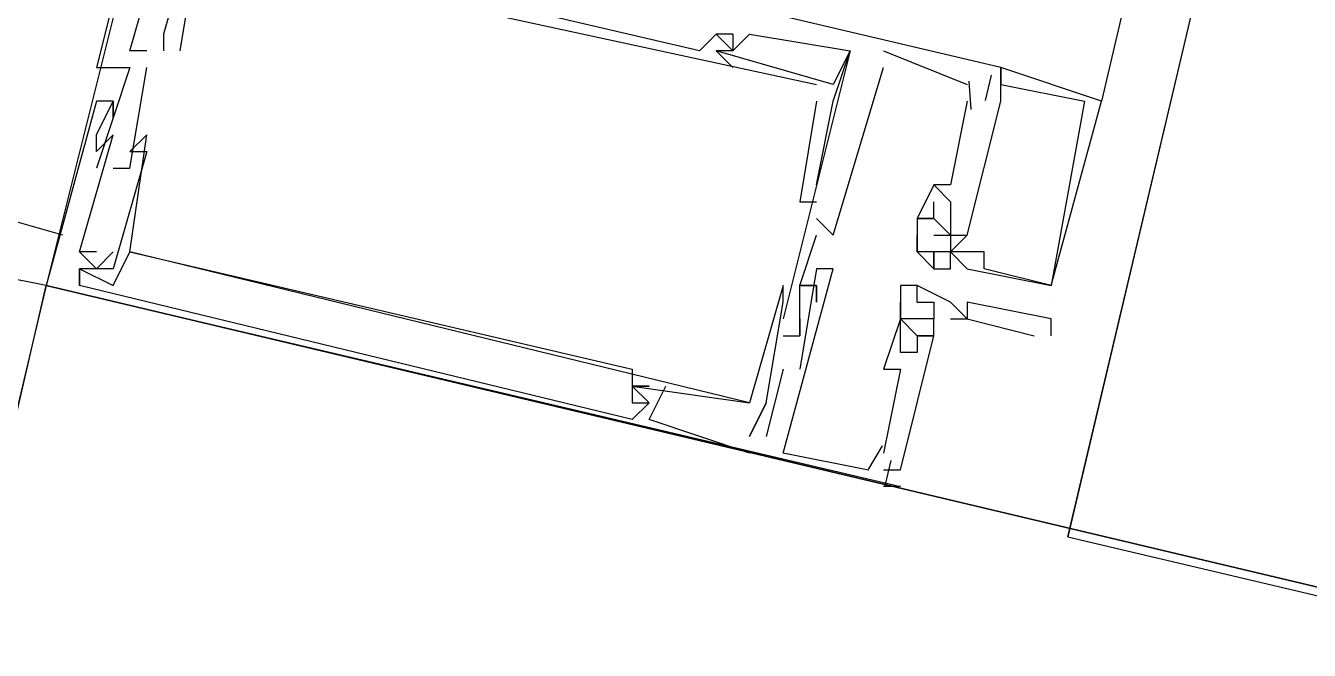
# Model space of a CAD drawing. Header units: feet. Extents: x -84 to 198, y -22 to 181.
# Drawn here: x 106.17 to 107.192, y 149.794 to 150.291 of the extents above; entities that cross this region are included whole.
import ezdxf

# ---------------------------------------------------------------- set-up
doc = ezdxf.new("R2010")
doc.units = ezdxf.units.FT
doc.layers.add('A-LINEA', color=7, linetype='CONTINUOUS')
doc.layers.add('A-MURO-CONCRETO', color=8, linetype='CONTINUOUS')

msp = doc.modelspace()

# ---------------------------------------------------------------- linework, layer by layer
at = {"layer": 'A-LINEA'}
for p, q in [((107, 149.8844), (108.88, 157.8178)), ((108.7333, 157.4578), (107.0267, 150.2311)), ((106.32, 150.6178), (106.1867, 150.0844)), ((106.28, 150.2844), (106.28, 150.2844)), ((106.28, 150.2844), (106.28, 150.2844)), ((106.28, 150.2844), (106.28, 150.2844)), ((106.72, 150.2844), (106.7333, 150.2711)), ((106.72, 150.2844), (106.72, 150.2844)), ((106.72, 150.2844), (106.72, 150.2844)), ((106.72, 150.2844), (106.7333, 150.2711)), ((106.72, 150.2844), (106.72, 150.2844)), ((106.72, 150.2844), (106.72, 150.2844)), ((106.72, 150.2844), (106.7333, 150.2711)), ((106.72, 150.2844), (106.72, 150.2844)), ((106.72, 150.2844), (106.72, 150.2844)), ((106.7333, 150.2844), (106.7333, 150.2844)), ((106.7333, 150.2844), (106.7333, 150.2844)), ((106.7333, 150.2844), (106.7333, 150.2844)), ((106.7333, 150.2844), (106.7333, 150.2844)), ((106.7333, 150.2844), (106.7333, 150.2844)), ((106.7333, 150.2844), (106.7333, 150.2844)), ((106.7467, 150.2844), (106.7467, 150.2844)), ((106.7467, 150.2844), (106.7467, 150.2844)), ((106.7467, 150.2844), (106.7467, 150.2844)), ((106.2533, 150.2711), (106.2533, 150.2711)), ((106.2533, 150.2711), (106.2533, 150.2711)), ((106.2533, 150.2711), (106.2533, 150.2711)), ((106.2667, 150.2711), (106.2667, 150.2711)), ((106.2667, 150.2711), (106.2667, 150.2711)), ((106.2667, 150.2711), (106.2667, 150.2711)), ((106.28, 150.2711), (106.28, 150.2711)), ((106.28, 150.2711), (106.28, 150.2711)), ((106.28, 150.2711), (106.28, 150.2711)), ((106.2933, 150.2711), (106.2933, 150.2711)), ((106.2933, 150.2711), (106.2933, 150.2711)), ((106.2933, 150.2711), (106.2933, 150.2711)), ((106.7067, 150.2711), (106.7067, 150.2711)), ((106.7067, 150.2711), (106.7067, 150.2711)), ((106.7067, 150.2711), (106.7067, 150.2711)), ((106.72, 150.2711), (106.72, 150.2711)), ((106.72, 150.2711), (106.72, 150.2711)), ((106.72, 150.2711), (106.72, 150.2711)), ((106.72, 150.2711), (106.72, 150.2711)), ((106.72, 150.2711), (106.72, 150.2711)), ((106.72, 150.2711), (106.72, 150.2711)), ((106.7333, 150.2711), (106.7333, 150.2711)), ((106.7333, 150.2711), (106.7333, 150.2711)), ((106.7333, 150.2711), (106.7333, 150.2711)), ((106.7333, 150.2711), (106.7333, 150.2711)), ((106.7333, 150.2711), (106.7333, 150.2711)), ((106.7333, 150.2711), (106.7333, 150.2711)), ((106.7333, 150.2711), (106.7333, 150.2711)), ((106.7333, 150.2711), (106.7333, 150.2711)), ((106.7333, 150.2711), (106.7333, 150.2711)), ((106.8267, 150.2711), (106.8267, 150.2711)), ((106.8267, 150.2711), (106.8267, 150.2711)), ((106.8267, 150.2711), (106.8267, 150.2711)), ((106.8267, 150.2711), (106.8267, 150.2711)), ((106.8267, 150.2711), (106.8267, 150.2711)), ((106.8267, 150.2711), (106.8267, 150.2711)), ((106.8533, 150.2711), (106.92, 150.2444)), ((106.8533, 150.2711), (106.8533, 150.2711)), ((106.8533, 150.2711), (106.92, 150.2444)), ((106.8533, 150.2711), (106.8533, 150.2711)), ((106.8533, 150.2711), (106.92, 150.2444)), ((106.8533, 150.2711), (106.8533, 150.2711)), ((106.2267, 150.2578), (106.2267, 150.2578)), ((106.2267, 150.2578), (106.2267, 150.2578)), ((106.2267, 150.2578), (106.2267, 150.2578)), ((106.2533, 150.2578), (106.2533, 150.2578)), ((106.2533, 150.2578), (106.2533, 150.2578)), ((106.2533, 150.2578), (106.2533, 150.2578)), ((106.2667, 150.2578), (106.2667, 150.2578)), ((106.2667, 150.2578), (106.2667, 150.2578)), ((106.2667, 150.2578), (106.2667, 150.2578)), ((106.7333, 150.2578), (106.7333, 150.2578)), ((106.7333, 150.2578), (106.7333, 150.2578)), ((106.7333, 150.2578), (106.7333, 150.2578)), ((106.8533, 150.2578), (106.8533, 150.2578)), ((106.8533, 150.2578), (106.8533, 150.2578)), ((106.8533, 150.2578), (106.8533, 150.2578)), ((106.939, 150.2517), (106.9343, 150.2317)), ((106.939, 150.2517), (106.9343, 150.2317)), ((106.939, 150.2517), (106.9343, 150.2317)), ((106.9467, 150.2578), (106.9467, 150.2578)), ((106.9467, 150.2578), (106.9467, 150.2578)), ((106.9467, 150.2578), (106.9467, 150.2578)), ((106.9467, 150.2578), (106.9467, 150.2578)), ((106.9467, 150.2578), (106.9467, 150.2578)), ((106.9467, 150.2578), (106.9467, 150.2578)), ((106.8, 150.2444), (106.8, 150.2444)), ((106.8, 150.2444), (106.8, 150.2444)), ((106.8, 150.2444), (106.8, 150.2444)), ((106.8133, 150.2444), (106.8133, 150.2444)), ((106.8133, 150.2444), (106.8133, 150.2444)), ((106.8133, 150.2444), (106.8133, 150.2444)), ((106.92, 150.2444), (106.92, 150.2444)), ((106.92, 150.2444), (106.92, 150.2444)), ((106.92, 150.2444), (106.92, 150.2444)), ((106.9213, 150.2469), (106.9229, 150.2243)), ((106.9213, 150.2469), (106.9229, 150.2243)), ((106.9213, 150.2469), (106.9229, 150.2243)), ((106.9333, 150.2444), (106.9333, 150.2444)), ((106.9333, 150.2444), (106.9333, 150.2444)), ((106.9333, 150.2444), (106.9333, 150.2444)), ((106.9333, 150.2444), (106.9333, 150.2444)), ((106.9333, 150.2444), (106.9333, 150.2444)), ((106.9333, 150.2444), (106.9333, 150.2444)), ((106.9467, 150.2444), (106.9467, 150.2444)), ((106.9467, 150.2444), (106.9467, 150.2444)), ((106.9467, 150.2444), (106.9467, 150.2444)), ((106.9467, 150.2444), (106.9467, 150.2444)), ((106.9467, 150.2444), (106.9467, 150.2444)), ((106.9467, 150.2444), (106.9467, 150.2444)), ((106.9467, 150.2444), (106.9467, 150.2444)), ((106.9467, 150.2444), (106.9467, 150.2444)), ((106.9467, 150.2444), (106.9467, 150.2444)), ((106.2267, 150.2311), (106.2267, 150.2311)), ((106.2267, 150.2311), (106.2267, 150.2311)), ((106.2267, 150.2311), (106.2267, 150.2311)), ((106.24, 150.2311), (106.24, 150.2311)), ((106.24, 150.2311), (106.24, 150.2311)), ((106.24, 150.2311), (106.24, 150.2311)), ((106.24, 150.2311), (106.24, 150.2311)), ((106.24, 150.2311), (106.24, 150.2311)), ((106.24, 150.2311), (106.24, 150.2311)), ((106.8, 150.2311), (106.8, 150.2311)), ((106.8, 150.2311), (106.8, 150.2311)), ((106.8, 150.2311), (106.8, 150.2311)), ((106.8133, 150.2311), (106.8133, 150.2311)), ((106.8133, 150.2311), (106.8133, 150.2311)), ((106.8133, 150.2311), (106.8133, 150.2311)), ((106.92, 150.2311), (106.9067, 150.1644)), ((106.92, 150.2311), (106.9067, 150.1644)), ((106.92, 150.2311), (106.9067, 150.1644)), ((106.92, 150.2311), (106.92, 150.2311)), ((106.92, 150.2311), (106.92, 150.2311)), ((106.92, 150.2311), (106.92, 150.2311)), ((106.9333, 150.2311), (106.9333, 150.2311)), ((106.9333, 150.2311), (106.9333, 150.2311)), ((106.9333, 150.2311), (106.9333, 150.2311)), ((106.9333, 150.2311), (106.9333, 150.2311)), ((106.9333, 150.2311), (106.9333, 150.2311)), ((106.9333, 150.2311), (106.9333, 150.2311)), ((106.9467, 150.2311), (106.9467, 150.2311)), ((106.9467, 150.2311), (106.9467, 150.2311)), ((106.9467, 150.2311), (106.9467, 150.2311)), ((106.9467, 150.2311), (106.9467, 150.2311)), ((106.9467, 150.2311), (106.9467, 150.2311)), ((106.9467, 150.2311), (106.9467, 150.2311)), ((107.0133, 150.2311), (107.0133, 150.2311)), ((107.0133, 150.2311), (107.0133, 150.2311)), ((107.0133, 150.2311), (107.0133, 150.2311)), ((107.0267, 150.2311), (107.0267, 150.2311)), ((107.0267, 150.2311), (107.0267, 150.2311)), ((107.0267, 150.2311), (107.0267, 150.2311)), ((106.24, 150.2178), (106.24, 150.2178)), ((106.24, 150.2178), (106.24, 150.2178)), ((106.24, 150.2178), (106.24, 150.2178)), ((106.2267, 150.2044), (106.2267, 150.2044)), ((106.2267, 150.2044), (106.2267, 150.2044)), ((106.2267, 150.2044), (106.2267, 150.2044)), ((106.24, 150.2044), (106.24, 150.2044)), ((106.24, 150.2044), (106.24, 150.2044)), ((106.24, 150.2044), (106.24, 150.2044)), ((106.2667, 150.2044), (106.2667, 150.2044)), ((106.2667, 150.2044), (106.2667, 150.2044)), ((106.2667, 150.2044), (106.2667, 150.2044)), ((106.2267, 150.1911), (106.2267, 150.1911)), ((106.2267, 150.1911), (106.2267, 150.1911)), ((106.2267, 150.1911), (106.2267, 150.1911)), ((106.2533, 150.1911), (106.2533, 150.1911)), ((106.2533, 150.1911), (106.2533, 150.1911)), ((106.2533, 150.1911), (106.2533, 150.1911)), ((106.2667, 150.1911), (106.2667, 150.1911)), ((106.2667, 150.1911), (106.2667, 150.1911)), ((106.2667, 150.1911), (106.2667, 150.1911)), ((106.2, 150.1244), (106.0133, 150.1778)), ((106.2267, 150.1778), (106.2267, 150.1778)), ((106.2267, 150.1778), (106.2267, 150.1778)), ((106.2267, 150.1778), (106.2267, 150.1778)), ((106.24, 150.1778), (106.24, 150.1778)), ((106.24, 150.1778), (106.24, 150.1778)), ((106.24, 150.1778), (106.24, 150.1778)), ((106.2533, 150.1778), (106.2533, 150.1778)), ((106.2533, 150.1778), (106.2533, 150.1778)), ((106.2533, 150.1778), (106.2533, 150.1778)), ((106.8, 150.1644), (106.8, 150.1644)), ((106.8, 150.1644), (106.8, 150.1644)), ((106.8, 150.1644), (106.8, 150.1644)), ((106.8933, 150.1644), (106.8933, 150.1644)), ((106.8933, 150.1644), (106.8933, 150.1644)), ((106.8933, 150.1644), (106.8933, 150.1644)), ((106.8933, 150.1644), (106.8933, 150.1644)), ((106.8933, 150.1644), (106.8933, 150.1644)), ((106.8933, 150.1644), (106.8933, 150.1644)), ((106.9067, 150.1644), (106.9067, 150.1644)), ((106.9067, 150.1644), (106.9067, 150.1644)), ((106.9067, 150.1644), (106.9067, 150.1644)), ((106.7867, 150.1511), (106.7867, 150.1511)), ((106.7867, 150.1511), (106.7867, 150.1511)), ((106.7867, 150.1511), (106.7867, 150.1511)), ((106.8, 150.1511), (106.8, 150.1511)), ((106.8, 150.1511), (106.8, 150.1511)), ((106.8, 150.1511), (106.8, 150.1511)), ((106.8933, 150.1511), (106.8933, 150.1511)), ((106.8933, 150.1511), (106.8933, 150.1511)), ((106.8933, 150.1511), (106.8933, 150.1511)), ((106.9067, 150.1511), (106.9067, 150.1511)), ((106.9067, 150.1511), (106.9067, 150.1511)), ((106.9067, 150.1511), (106.9067, 150.1511)), ((106.8, 150.1378), (106.8, 150.1378)), ((106.8, 150.1378), (106.8, 150.1378)), ((106.8, 150.1378), (106.8, 150.1378)), ((106.88, 150.1378), (106.88, 150.1378)), ((106.88, 150.1378), (106.88, 150.1378)), ((106.88, 150.1378), (106.88, 150.1378)), ((106.88, 150.1378), (106.88, 150.1378)), ((106.88, 150.1378), (106.88, 150.1378)), ((106.88, 150.1378), (106.88, 150.1378)), ((106.8933, 150.1378), (106.8933, 150.1378)), ((106.8933, 150.1378), (106.8933, 150.1378)), ((106.8933, 150.1378), (106.8933, 150.1378)), ((106.8933, 150.1378), (106.8933, 150.1378)), ((106.8933, 150.1378), (106.8933, 150.1378)), ((106.8933, 150.1378), (106.8933, 150.1378)), ((106.9067, 150.1378), (106.9067, 150.1378)), ((106.9067, 150.1378), (106.9067, 150.1378)), ((106.9067, 150.1378), (106.9067, 150.1378)), ((106.9067, 150.1378), (106.9067, 150.1378)), ((106.9067, 150.1378), (106.9067, 150.1378)), ((106.9067, 150.1378), (106.9067, 150.1378)), ((106.8, 150.1244), (106.8, 150.1244)), ((106.8, 150.1244), (106.8, 150.1244)), ((106.8, 150.1244), (106.8, 150.1244)), ((106.8133, 150.1244), (106.8133, 150.1244)), ((106.8133, 150.1244), (106.8133, 150.1244)), ((106.8133, 150.1244), (106.8133, 150.1244)), ((106.88, 150.1244), (106.88, 150.1244)), ((106.88, 150.1244), (106.88, 150.1244)), ((106.88, 150.1244), (106.88, 150.1244)), ((106.8933, 150.1244), (106.8933, 150.1244)), ((106.8933, 150.1244), (106.8933, 150.1244)), ((106.8933, 150.1244), (106.8933, 150.1244)), ((106.9067, 150.1244), (106.9067, 150.1244)), ((106.9067, 150.1244), (106.9067, 150.1244)), ((106.9067, 150.1244), (106.9067, 150.1244)), ((106.9067, 150.1244), (106.9067, 150.1244)), ((106.9067, 150.1244), (106.9067, 150.1244)), ((106.9067, 150.1244), (106.9067, 150.1244)), ((106.9067, 150.1244), (106.9067, 150.1244)), ((106.9067, 150.1244), (106.9067, 150.1244)), ((106.9067, 150.1244), (106.9067, 150.1244)), ((106.9067, 150.1244), (106.9067, 150.1244)), ((106.9067, 150.1244), (106.9067, 150.1244)), ((106.9067, 150.1244), (106.9067, 150.1244)), ((106.9067, 150.1244), (106.9067, 150.1244)), ((106.9067, 150.1244), (106.9067, 150.1244)), ((106.9067, 150.1244), (106.9067, 150.1244)), ((106.92, 150.1244), (106.92, 150.1244)), ((106.92, 150.1244), (106.92, 150.1244)), ((106.92, 150.1244), (106.92, 150.1244)), ((106.92, 150.1244), (106.92, 150.1244)), ((106.92, 150.1244), (106.92, 150.1244)), ((106.92, 150.1244), (106.92, 150.1244)), ((106.1867, 150.0844), (106.0533, 150.1111)), ((106.2133, 150.1111), (106.2133, 150.1111)), ((106.2133, 150.1111), (106.2133, 150.1111)), ((106.2133, 150.1111), (106.2133, 150.1111)), ((106.2133, 150.1111), (106.2133, 150.1111)), ((106.2133, 150.1111), (106.2133, 150.1111)), ((106.2133, 150.1111), (106.2133, 150.1111)), ((106.2267, 150.1111), (106.2267, 150.1111)), ((106.2267, 150.1111), (106.2267, 150.1111)), ((106.2267, 150.1111), (106.2267, 150.1111)), ((106.24, 150.1111), (106.24, 150.1111)), ((106.24, 150.1111), (106.24, 150.1111)), ((106.24, 150.1111), (106.24, 150.1111)), ((106.2533, 150.1111), (106.2533, 150.1111)), ((106.2533, 150.1111), (106.2533, 150.1111)), ((106.2533, 150.1111), (106.2533, 150.1111)), ((106.2533, 150.1111), (106.2533, 150.1111)), ((106.2533, 150.1111), (106.2533, 150.1111)), ((106.2533, 150.1111), (106.2533, 150.1111)), ((106.88, 150.1111), (106.88, 150.1111)), ((106.88, 150.1111), (106.88, 150.1111)), ((106.88, 150.1111), (106.88, 150.1111)), ((106.88, 150.1111), (106.88, 150.1111)), ((106.88, 150.1111), (106.88, 150.1111)), ((106.88, 150.1111), (106.88, 150.1111)), ((106.8933, 150.1111), (106.8933, 150.1111)), ((106.8933, 150.1111), (106.8933, 150.1111)), ((106.8933, 150.1111), (106.8933, 150.1111)), ((106.9067, 150.1111), (106.9067, 150.1111)), ((106.9067, 150.1111), (106.9067, 150.1111)), ((106.9067, 150.1111), (106.9067, 150.1111)), ((106.9067, 150.1111), (106.9067, 150.1111)), ((106.9067, 150.1111), (106.9067, 150.1111)), ((106.9067, 150.1111), (106.9067, 150.1111)), ((106.9067, 150.1111), (106.9067, 150.1111)), ((106.9067, 150.1111), (106.9067, 150.1111)), ((106.9067, 150.1111), (106.9067, 150.1111)), ((106.9333, 150.1111), (106.9333, 150.1111)), ((106.9333, 150.1111), (106.9333, 150.1111)), ((106.9333, 150.1111), (106.9333, 150.1111)), ((106.2133, 150.0844), (106.2133, 150.0978)), ((106.2133, 150.0978), (106.2133, 150.0978)), ((106.2133, 150.0978), (106.2133, 150.0978)), ((106.2133, 150.0978), (106.2133, 150.0978)), ((106.2133, 150.0844), (106.2133, 150.0978)), ((106.2133, 150.0978), (106.2133, 150.0978)), ((106.2133, 150.0978), (106.2133, 150.0978)), ((106.2133, 150.0978), (106.2133, 150.0978)), ((106.2133, 150.0844), (106.2133, 150.0978)), ((106.2133, 150.0978), (106.2133, 150.0978)), ((106.2133, 150.0978), (106.2133, 150.0978)), ((106.2133, 150.0978), (106.2133, 150.0978)), ((106.2267, 150.0978), (106.2267, 150.0978)), ((106.2267, 150.0978), (106.2267, 150.0978)), ((106.2267, 150.0978), (106.2267, 150.0978)), ((106.24, 150.0978), (106.24, 150.0978)), ((106.24, 150.0978), (106.24, 150.0978)), ((106.24, 150.0978), (106.24, 150.0978)), ((106.8, 150.0978), (106.8, 150.0978)), ((106.8, 150.0978), (106.8, 150.0978)), ((106.8, 150.0978), (106.8, 150.0978)), ((106.8133, 150.0978), (106.8133, 150.0978)), ((106.8133, 150.0978), (106.8133, 150.0978)), ((106.8133, 150.0978), (106.8133, 150.0978)), ((106.8933, 150.0978), (106.8933, 150.0978)), ((106.8933, 150.0978), (106.8933, 150.0978)), ((106.8933, 150.0978), (106.8933, 150.0978)), ((106.8933, 150.0978), (106.8933, 150.0978)), ((106.8933, 150.0978), (106.8933, 150.0978)), ((106.8933, 150.0978), (106.8933, 150.0978)), ((106.9067, 150.0978), (106.9067, 150.0978)), ((106.9067, 150.0978), (106.9067, 150.0978)), ((106.9067, 150.0978), (106.9067, 150.0978)), ((106.92, 150.0978), (106.92, 150.0978)), ((106.92, 150.0978), (106.92, 150.0978)), ((106.92, 150.0978), (106.92, 150.0978)), ((106.9333, 150.0978), (106.9333, 150.0978)), ((106.9333, 150.0978), (106.9333, 150.0978)), ((106.9333, 150.0978), (106.9333, 150.0978)), ((106.1867, 150.0844), (106.1867, 150.0844)), ((106.1867, 150.0844), (106.1867, 150.0844)), ((106.1867, 150.0844), (106.1867, 150.0844)), ((106.2133, 150.0844), (106.2133, 150.0844)), ((106.2133, 150.0844), (106.2133, 150.0844)), ((106.2133, 150.0844), (106.2133, 150.0844)), ((106.24, 150.0844), (106.24, 150.0844)), ((106.24, 150.0844), (106.24, 150.0844)), ((106.24, 150.0844), (106.24, 150.0844)), ((106.7733, 150.0844), (106.7733, 150.0844)), ((106.7733, 150.0844), (106.7733, 150.0844)), ((106.7733, 150.0844), (106.7733, 150.0844)), ((106.7867, 150.0844), (106.7867, 150.0844)), ((106.7867, 150.0844), (106.7867, 150.0844)), ((106.7867, 150.0844), (106.7867, 150.0844)), ((106.7867, 150.0844), (106.7867, 150.0844)), ((106.7867, 150.0844), (106.7867, 150.0844)), ((106.7867, 150.0844), (106.7867, 150.0844)), ((106.8, 150.0844), (106.8, 150.0844)), ((106.8, 150.0844), (106.8, 150.0844)), ((106.8, 150.0844), (106.8, 150.0844)), ((106.8, 150.0844), (106.8, 150.0844)), ((106.8, 150.0844), (106.8, 150.0844)), ((106.8, 150.0844), (106.8, 150.0844)), ((106.8667, 150.0844), (106.8667, 150.0844)), ((106.88, 150.0844), (106.88, 150.0844)), ((106.88, 150.0844), (106.88, 150.0844)), ((106.9867, 150.0844), (106.9867, 150.0844)), ((106.9867, 150.0844), (106.9867, 150.0844)), ((106.9867, 150.0844), (106.9867, 150.0844)), ((106.9867, 150.0844), (106.9867, 150.0844)), ((106.9867, 150.0844), (106.9867, 150.0844)), ((106.9867, 150.0844), (106.9867, 150.0844)), ((106.7733, 150.0711), (106.7733, 150.0711)), ((106.7733, 150.0711), (106.7733, 150.0711)), ((106.7733, 150.0711), (106.7733, 150.0711)), ((106.8, 150.0711), (106.8, 150.0711)), ((106.8, 150.0711), (106.8, 150.0711)), ((106.8, 150.0711), (106.8, 150.0711)), ((106.8667, 150.0711), (106.8667, 150.0711)), ((106.88, 150.0711), (106.88, 150.0711)), ((106.88, 150.0711), (106.88, 150.0711)), ((106.8933, 150.0711), (106.8933, 150.0711)), ((106.9067, 150.0711), (106.9067, 150.0711)), ((106.9067, 150.0711), (106.9067, 150.0711)), ((106.92, 150.0711), (106.92, 150.0711)), ((106.92, 150.0711), (106.92, 150.0711)), ((106.9867, 150.0711), (106.9867, 150.0711)), ((106.7733, 150.0578), (106.7733, 150.0578)), ((106.7733, 150.0578), (106.7733, 150.0578)), ((106.7733, 150.0578), (106.7733, 150.0578)), ((106.7867, 150.0578), (106.7867, 150.0578)), ((106.7867, 150.0578), (106.7867, 150.0578)), ((106.7867, 150.0578), (106.7867, 150.0578)), ((106.7867, 150.0578), (106.7867, 150.0578)), ((106.7867, 150.0578), (106.7867, 150.0578)), ((106.7867, 150.0578), (106.7867, 150.0578)), ((106.8667, 150.0578), (106.8667, 150.0578)), ((106.8667, 150.0578), (106.8667, 150.0578)), ((106.8667, 150.0578), (106.8667, 150.0578)), ((106.8667, 150.0578), (106.8667, 150.0578)), ((106.8667, 150.0578), (106.8667, 150.0578)), ((106.8933, 150.0578), (106.8933, 150.0578)), ((106.8933, 150.0578), (106.8933, 150.0578)), ((106.8933, 150.0578), (106.8933, 150.0578)), ((106.9067, 150.0578), (106.9067, 150.0578)), ((106.9067, 150.0578), (106.9067, 150.0578)), ((106.92, 150.0578), (106.92, 150.0578)), ((106.92, 150.0578), (106.92, 150.0578)), ((106.9733, 150.0578), (106.9733, 150.0578)), ((106.9867, 150.0444), (106.9867, 150.0578)), ((106.9867, 150.0578), (106.9867, 150.0578)), ((106.7733, 150.0444), (106.7733, 150.0444)), ((106.7733, 150.0444), (106.7733, 150.0444)), ((106.7733, 150.0444), (106.7733, 150.0444)), ((106.7867, 150.0444), (106.7867, 150.0444)), ((106.7867, 150.0444), (106.7867, 150.0444)), ((106.7867, 150.0444), (106.7867, 150.0444)), ((106.7867, 150.0444), (106.7867, 150.0444)), ((106.7867, 150.0444), (106.7867, 150.0444)), ((106.7867, 150.0444), (106.7867, 150.0444)), ((106.8667, 150.0444), (106.8667, 150.0444)), ((106.8667, 150.0444), (106.8667, 150.0444)), ((106.8667, 150.0444), (106.8667, 150.0444)), ((106.88, 150.0444), (106.88, 150.0444)), ((106.88, 150.0444), (106.88, 150.0444)), ((106.88, 150.0444), (106.88, 150.0444)), ((106.88, 150.0444), (106.88, 150.0444)), ((106.8933, 150.0444), (106.8933, 150.0444)), ((106.8933, 150.0444), (106.8933, 150.0444)), ((106.8933, 150.0444), (106.8933, 150.0444)), ((106.8933, 150.0444), (106.8933, 150.0444)), ((106.9733, 150.0444), (106.9733, 150.0444)), ((106.9867, 150.0444), (106.9867, 150.0444)), ((106.8667, 150.0311), (106.8667, 150.0311)), ((106.8667, 150.0311), (106.8667, 150.0311)), ((106.8667, 150.0311), (106.8667, 150.0311)), ((106.88, 150.0311), (106.88, 150.0311)), ((106.88, 150.0311), (106.88, 150.0311)), ((106.88, 150.0311), (106.88, 150.0311)), ((106.6533, 150.0178), (106.6533, 150.0178)), ((106.6533, 150.0178), (106.6533, 150.0178)), ((106.6533, 150.0178), (106.6533, 150.0178)), ((106.7733, 150.0178), (106.76, 149.9644)), ((106.7733, 150.0178), (106.76, 149.9644)), ((106.7733, 150.0178), (106.76, 149.9644)), ((106.7733, 150.0178), (106.7733, 150.0178)), ((106.7733, 150.0178), (106.7733, 150.0178)), ((106.7733, 150.0178), (106.7733, 150.0178)), ((106.7867, 150.0178), (106.7867, 150.0178)), ((106.7867, 150.0178), (106.7867, 150.0178)), ((106.7867, 150.0178), (106.7867, 150.0178)), ((106.8533, 150.0178), (106.8533, 150.0178)), ((106.8533, 150.0178), (106.8533, 150.0178)), ((106.8533, 150.0178), (106.8533, 150.0178)), ((106.8667, 150.0178), (106.8667, 150.0178)), ((106.8667, 150.0178), (106.8667, 150.0178)), ((106.8667, 150.0178), (106.8667, 150.0178)), ((106.6533, 150.0044), (106.6533, 150.0044)), ((106.6533, 150.0044), (106.6533, 150.0044)), ((106.6533, 150.0044), (106.6533, 150.0044)), ((106.6533, 150.0044), (106.6533, 150.0044)), ((106.6533, 150.0044), (106.6533, 150.0044)), ((106.6533, 150.0044), (106.6533, 150.0044)), ((106.6667, 150.0044), (106.6667, 150.0044)), ((106.6667, 150.0044), (106.6667, 150.0044)), ((106.6667, 150.0044), (106.6667, 150.0044)), ((106.6667, 150.0044), (106.6667, 150.0044)), ((106.6667, 150.0044), (106.6667, 150.0044)), ((106.6667, 150.0044), (106.6667, 150.0044)), ((106.68, 150.0044), (106.68, 150.0044)), ((106.68, 150.0044), (106.68, 150.0044)), ((106.68, 150.0044), (106.68, 150.0044)), ((106.7733, 150.0044), (106.7733, 150.0044)), ((106.7733, 150.0044), (106.7733, 150.0044)), ((106.7733, 150.0044), (106.7733, 150.0044)), ((106.7733, 150.0044), (106.7733, 150.0044)), ((106.7733, 150.0044), (106.7733, 150.0044)), ((106.7733, 150.0044), (106.7733, 150.0044)), ((106.7867, 150.0044), (106.7867, 150.0044)), ((106.7867, 150.0044), (106.7867, 150.0044)), ((106.7867, 150.0044), (106.7867, 150.0044)), ((106.7867, 150.0044), (106.7867, 150.0044)), ((106.7867, 150.0044), (106.7867, 150.0044)), ((106.7867, 150.0044), (106.7867, 150.0044)), ((106.6533, 149.9911), (106.6533, 149.9911)), ((106.6533, 149.9911), (106.6533, 149.9911)), ((106.6533, 149.9911), (106.6533, 149.9911)), ((106.6667, 149.9911), (106.6667, 149.9911)), ((106.6667, 149.9911), (106.6667, 149.9911)), ((106.6667, 149.9911), (106.6667, 149.9911)), ((106.6667, 149.9911), (106.6667, 149.9911)), ((106.6667, 149.9911), (106.6667, 149.9911)), ((106.6667, 149.9911), (106.6667, 149.9911)), ((106.7467, 149.9911), (106.7467, 149.9911)), ((106.7467, 149.9911), (106.7467, 149.9911)), ((106.7467, 149.9911), (106.7467, 149.9911)), ((106.7467, 149.9911), (106.7467, 149.9911)), ((106.7467, 149.9911), (106.7467, 149.9911)), ((106.7467, 149.9911), (106.7467, 149.9911)), ((106.76, 149.9911), (106.76, 149.9911)), ((106.76, 149.9911), (106.76, 149.9911)), ((106.76, 149.9911), (106.76, 149.9911)), ((106.6533, 149.9778), (106.6533, 149.9778)), ((106.6533, 149.9778), (106.6533, 149.9778)), ((106.6533, 149.9778), (106.6533, 149.9778)), ((106.6667, 149.9778), (106.6667, 149.9778)), ((106.6667, 149.9778), (106.6667, 149.9778)), ((106.6667, 149.9778), (106.6667, 149.9778)), ((106.7467, 149.9644), (106.7467, 149.9644)), ((106.7467, 149.9644), (106.7467, 149.9644)), ((106.7467, 149.9644), (106.7467, 149.9644)), ((106.7467, 149.9644), (106.7467, 149.9644)), ((106.7467, 149.9644), (106.7467, 149.9644)), ((106.7467, 149.9644), (106.7467, 149.9644)), ((106.7467, 149.9644), (106.7467, 149.9644)), ((106.7467, 149.9644), (106.7467, 149.9644)), ((106.7467, 149.9644), (106.7467, 149.9644)), ((106.76, 149.9644), (106.76, 149.9644)), ((106.76, 149.9644), (106.76, 149.9644)), ((106.76, 149.9644), (106.76, 149.9644)), ((106.8522, 149.9569), (106.8406, 149.9373)), ((106.8522, 149.9569), (106.8406, 149.9373)), ((106.8522, 149.9569), (106.8406, 149.9373)), ((106.7467, 149.9511), (106.7467, 149.9511)), ((106.7467, 149.9511), (106.7467, 149.9511)), ((106.7467, 149.9511), (106.7467, 149.9511)), ((106.84, 149.9378), (106.7733, 149.9511)), ((106.7733, 149.9511), (106.7733, 149.9511)), ((106.84, 149.9378), (106.7733, 149.9511)), ((106.7733, 149.9511), (106.7733, 149.9511)), ((106.84, 149.9378), (106.7733, 149.9511)), ((106.7733, 149.9511), (106.7733, 149.9511)), ((106.7867, 149.9511), (106.7867, 149.9511)), ((106.7867, 149.9511), (106.7867, 149.9511)), ((106.7867, 149.9511), (106.7867, 149.9511)), ((106.8533, 149.9511), (106.8533, 149.9511)), ((106.8533, 149.9511), (106.8533, 149.9511)), ((106.8533, 149.9511), (106.8533, 149.9511)), ((106.859, 149.9451), (106.8543, 149.9251)), ((106.859, 149.9451), (106.8543, 149.9251)), ((106.859, 149.9451), (106.8543, 149.9251)), ((106.84, 149.9378), (106.84, 149.9378)), ((106.84, 149.9378), (106.84, 149.9378)), ((106.84, 149.9378), (106.84, 149.9378)), ((106.8533, 149.9378), (106.8533, 149.9378)), ((106.8533, 149.9378), (106.8533, 149.9378)), ((106.8533, 149.9378), (106.8533, 149.9378)), ((106.8667, 149.9378), (106.8667, 149.9378)), ((106.8667, 149.9378), (106.8667, 149.9378)), ((106.8667, 149.9378), (106.8667, 149.9378)), ((106.8533, 149.9244), (106.8533, 149.9244)), ((106.8533, 149.9244), (106.8533, 149.9244)), ((106.8533, 149.9244), (106.8533, 149.9244)), ((106.8667, 149.9244), (106.8667, 149.9244)), ((106.8667, 149.9244), (106.8667, 149.9244)), ((106.8667, 149.9244), (106.8667, 149.9244))]:
    msp.add_line(p, q, dxfattribs=at)
for points in [[(108.6533, 156.8844), (107, 149.8844), (110.5733, 149.0444), (110.4133, 148.3911), (124.3067, 145.1111)], [(106.9467, 150.2444), (106.9467, 150.2578), (106.2667, 150.4178), (106.2267, 150.2578), (106.2533, 150.2578), (106.2267, 150.1778)], [(106.9467, 150.2444), (106.9467, 150.2578), (106.2667, 150.4178), (106.2267, 150.2578), (106.2533, 150.2578), (106.2267, 150.1778)], [(106.9467, 150.2444), (106.9467, 150.2578), (106.2667, 150.4178), (106.2267, 150.2578), (106.2533, 150.2578), (106.2267, 150.1778)], [(106.28, 150.3911), (106.28, 150.3778), (106.3067, 150.3778), (106.28, 150.2844), (106.28, 150.2711)], [(106.28, 150.3911), (106.28, 150.3778), (106.3067, 150.3778), (106.28, 150.2844), (106.28, 150.2711)], [(106.28, 150.3911), (106.28, 150.3778), (106.3067, 150.3778), (106.28, 150.2844), (106.28, 150.2711)], [(106.7333, 150.2844), (106.72, 150.2844), (106.7067, 150.2711), (106.3067, 150.3644), (106.32, 150.3778)], [(106.7333, 150.2844), (106.72, 150.2844), (106.7067, 150.2711), (106.3067, 150.3644), (106.32, 150.3778)], [(106.7333, 150.2844), (106.72, 150.2844), (106.7067, 150.2711), (106.3067, 150.3644), (106.32, 150.3778)], [(106.2667, 150.2711), (106.2533, 150.2711), (106.28, 150.3644)], [(106.2667, 150.2711), (106.2533, 150.2711), (106.28, 150.3644)], [(106.2667, 150.2711), (106.2533, 150.2711), (106.28, 150.3644)], [(106.2933, 150.2711), (106.3067, 150.3511), (106.8, 150.2444)], [(106.2933, 150.2711), (106.3067, 150.3511), (106.8, 150.2444)], [(106.2933, 150.2711), (106.3067, 150.3511), (106.8, 150.2444)], [(106.7333, 150.2844), (106.72, 150.2844), (106.72, 150.2844), (106.7067, 150.2711)], [(106.7333, 150.2844), (106.72, 150.2844), (106.72, 150.2844), (106.7067, 150.2711)], [(106.7333, 150.2844), (106.72, 150.2844), (106.72, 150.2844), (106.7067, 150.2711)], [(106.7333, 150.2844), (106.7333, 150.2711), (106.72, 150.2711), (106.7333, 150.2578)], [(106.7333, 150.2844), (106.7333, 150.2711), (106.72, 150.2711), (106.7333, 150.2578)], [(106.7333, 150.2844), (106.7333, 150.2711), (106.72, 150.2711), (106.7333, 150.2578)], [(106.7333, 150.2711), (106.7467, 150.2844), (106.8267, 150.2711), (106.7733, 150.0578)], [(106.7333, 150.2711), (106.7467, 150.2844), (106.8267, 150.2711), (106.7733, 150.0578)], [(106.7333, 150.2711), (106.7467, 150.2844), (106.8267, 150.2711), (106.7733, 150.0578)], [(106.8267, 150.2711), (106.8133, 150.2444), (106.72, 150.2711)], [(106.8267, 150.2711), (106.8133, 150.2444), (106.72, 150.2711)], [(106.8267, 150.2711), (106.8133, 150.2444), (106.72, 150.2711)], [(106.8, 150.1644), (106.8133, 150.2311), (106.8267, 150.2711)], [(106.8, 150.1644), (106.8133, 150.2311), (106.8267, 150.2711)], [(106.8, 150.1644), (106.8133, 150.2311), (106.8267, 150.2711)], [(106.24, 150.1778), (106.2533, 150.1778), (106.2667, 150.2578)], [(106.24, 150.1778), (106.2533, 150.1778), (106.2667, 150.2578)], [(106.24, 150.1778), (106.2533, 150.1778), (106.2667, 150.2578)], [(106.8, 150.1378), (106.8133, 150.1244), (106.8533, 150.2578)], [(106.8, 150.1378), (106.8133, 150.1244), (106.8533, 150.2578)], [(106.8, 150.1378), (106.8133, 150.1244), (106.8533, 150.2578)], [(106.8933, 150.0978), (106.9067, 150.0978), (106.9067, 150.1111), (106.92, 150.0978), (106.9867, 150.0844), (107.0267, 150.2311), (107.0267, 150.2311), (106.9467, 150.2578), (106.9467, 150.2444)], [(106.8933, 150.0978), (106.9067, 150.0978), (106.9067, 150.1111), (106.92, 150.0978), (106.9867, 150.0844), (107.0267, 150.2311), (107.0267, 150.2311), (106.9467, 150.2578), (106.9467, 150.2444)], [(106.8933, 150.0978), (106.9067, 150.0978), (106.9067, 150.1111), (106.92, 150.0978), (106.9867, 150.0844), (107.0267, 150.2311), (107.0267, 150.2311), (106.9467, 150.2578), (106.9467, 150.2444)], [(106.9467, 150.2311), (106.9467, 150.2444), (107.0133, 150.2311), (107.0133, 150.2311), (106.9867, 150.0844), (106.9867, 150.0844), (106.9333, 150.0978), (106.9333, 150.0978), (106.9333, 150.1111), (106.9333, 150.1111), (106.9067, 150.1111)], [(106.9467, 150.2311), (106.9467, 150.2444), (107.0133, 150.2311), (107.0133, 150.2311), (106.9867, 150.0844), (106.9867, 150.0844), (106.9333, 150.0978), (106.9333, 150.0978), (106.9333, 150.1111), (106.9333, 150.1111), (106.9067, 150.1111)], [(106.9467, 150.2311), (106.9467, 150.2444), (107.0133, 150.2311), (107.0133, 150.2311), (106.9867, 150.0844), (106.9867, 150.0844), (106.9333, 150.0978), (106.9333, 150.0978), (106.9333, 150.1111), (106.9333, 150.1111), (106.9067, 150.1111)], [(106.2267, 150.1111), (106.2133, 150.1111), (106.24, 150.2044), (106.2267, 150.1911), (106.2267, 150.2044), (106.24, 150.2311), (106.24, 150.2178), (106.24, 150.2311), (106.2267, 150.2311), (106.1867, 150.0844), (106.8667, 149.9244), (106.8533, 149.9244)], [(106.2267, 150.1111), (106.2133, 150.1111), (106.24, 150.2044), (106.2267, 150.1911), (106.2267, 150.2044), (106.24, 150.2311), (106.24, 150.2178), (106.24, 150.2311), (106.2267, 150.2311), (106.1867, 150.0844), (106.8667, 149.9244), (106.8533, 149.9244)], [(106.2267, 150.1111), (106.2133, 150.1111), (106.24, 150.2044), (106.2267, 150.1911), (106.2267, 150.2044), (106.24, 150.2311), (106.24, 150.2178), (106.24, 150.2311), (106.2267, 150.2311), (106.1867, 150.0844), (106.8667, 149.9244), (106.8533, 149.9244)], [(106.8, 150.2311), (106.7867, 150.1511), (106.7867, 150.1511), (106.8, 150.1511)], [(106.8, 150.2311), (106.7867, 150.1511), (106.7867, 150.1511), (106.8, 150.1511)], [(106.8, 150.2311), (106.7867, 150.1511), (106.7867, 150.1511), (106.8, 150.1511)], [(106.8933, 150.1644), (106.9067, 150.1511), (106.9067, 150.1378), (106.9067, 150.1244), (106.92, 150.1244), (106.9467, 150.2311)], [(106.8933, 150.1644), (106.9067, 150.1511), (106.9067, 150.1378), (106.9067, 150.1244), (106.92, 150.1244), (106.9467, 150.2311)], [(106.8933, 150.1644), (106.9067, 150.1511), (106.9067, 150.1378), (106.9067, 150.1244), (106.92, 150.1244), (106.9467, 150.2311)], [(106.76, 149.9911), (106.76, 149.9911), (106.7467, 149.9644), (106.76, 149.9911), (106.7733, 150.0711), (106.7733, 150.0844), (106.7733, 150.0844), (106.7467, 149.9911), (106.2533, 150.1111), (106.2667, 150.2044), (106.2533, 150.1911), (106.2667, 150.1911), (106.24, 150.0978), (106.2133, 150.0978), (106.2133, 150.0844), (106.2133, 150.0978), (106.24, 150.0844), (106.2533, 150.1111), (106.6533, 150.0178), (106.6533, 149.9911), (106.6667, 149.9911), (106.6533, 150.0044), (106.7467, 149.9911)], [(106.76, 149.9911), (106.76, 149.9911), (106.7467, 149.9644), (106.76, 149.9911), (106.7733, 150.0711), (106.7733, 150.0844), (106.7733, 150.0844), (106.7467, 149.9911), (106.2533, 150.1111), (106.2667, 150.2044), (106.2533, 150.1911), (106.2667, 150.1911), (106.24, 150.0978), (106.2133, 150.0978), (106.2133, 150.0844), (106.2133, 150.0978), (106.24, 150.0844), (106.2533, 150.1111), (106.6533, 150.0178), (106.6533, 149.9911), (106.6667, 149.9911), (106.6533, 150.0044), (106.7467, 149.9911)], [(106.76, 149.9911), (106.76, 149.9911), (106.7467, 149.9644), (106.76, 149.9911), (106.7733, 150.0711), (106.7733, 150.0844), (106.7733, 150.0844), (106.7467, 149.9911), (106.2533, 150.1111), (106.2667, 150.2044), (106.2533, 150.1911), (106.2667, 150.1911), (106.24, 150.0978), (106.2133, 150.0978), (106.2133, 150.0844), (106.2133, 150.0978), (106.24, 150.0844), (106.2533, 150.1111), (106.6533, 150.0178), (106.6533, 149.9911), (106.6667, 149.9911), (106.6533, 150.0044), (106.7467, 149.9911)], [(106.9067, 150.1644), (106.8933, 150.1644), (106.88, 150.1378), (106.8933, 150.1378), (106.8933, 150.1511)], [(106.9067, 150.1644), (106.8933, 150.1644), (106.88, 150.1378), (106.8933, 150.1378), (106.8933, 150.1511)], [(106.9067, 150.1644), (106.8933, 150.1644), (106.88, 150.1378), (106.8933, 150.1378), (106.8933, 150.1511)], [(106.9067, 150.1378), (106.9067, 150.1244), (106.8933, 150.1378), (106.8933, 150.1378), (106.88, 150.1378), (106.88, 150.1378), (106.88, 150.1111), (106.8933, 150.0978)], [(106.9067, 150.1378), (106.9067, 150.1244), (106.8933, 150.1378), (106.8933, 150.1378), (106.88, 150.1378), (106.88, 150.1378), (106.88, 150.1111), (106.8933, 150.0978)], [(106.9067, 150.1378), (106.9067, 150.1244), (106.8933, 150.1378), (106.8933, 150.1378), (106.88, 150.1378), (106.88, 150.1378), (106.88, 150.1111), (106.8933, 150.0978)], [(106.9067, 150.1378), (106.9067, 150.1244), (106.92, 150.1244), (106.9067, 150.1111), (106.9067, 150.1111)], [(106.9067, 150.1378), (106.9067, 150.1244), (106.92, 150.1244), (106.9067, 150.1111), (106.9067, 150.1111)], [(106.9067, 150.1378), (106.9067, 150.1244), (106.92, 150.1244), (106.9067, 150.1111), (106.9067, 150.1111)], [(106.7733, 150.0444), (106.7867, 150.0444), (106.7867, 150.0578), (106.7867, 150.0444), (106.7867, 150.0578), (106.7867, 150.0844), (106.8, 150.0844), (106.8, 150.0711), (106.8, 150.0844), (106.7867, 150.0844), (106.8, 150.1244)], [(106.7733, 150.0444), (106.7867, 150.0444), (106.7867, 150.0578), (106.7867, 150.0444), (106.7867, 150.0578), (106.7867, 150.0844), (106.8, 150.0844), (106.8, 150.0711), (106.8, 150.0844), (106.7867, 150.0844), (106.8, 150.1244)], [(106.7733, 150.0444), (106.7867, 150.0444), (106.7867, 150.0578), (106.7867, 150.0444), (106.7867, 150.0578), (106.7867, 150.0844), (106.8, 150.0844), (106.8, 150.0711), (106.8, 150.0844), (106.7867, 150.0844), (106.8, 150.1244)], [(106.8933, 150.1244), (106.9067, 150.1244), (106.9067, 150.1111), (106.88, 150.1111), (106.88, 150.1244)], [(106.8933, 150.1244), (106.9067, 150.1244), (106.9067, 150.1111), (106.88, 150.1111), (106.88, 150.1244)], [(106.8933, 150.1244), (106.9067, 150.1244), (106.9067, 150.1111), (106.88, 150.1111), (106.88, 150.1244)], [(106.2133, 150.1111), (106.2267, 150.0978), (106.24, 150.1111)], [(106.2133, 150.1111), (106.2267, 150.0978), (106.24, 150.1111)], [(106.2133, 150.1111), (106.2267, 150.0978), (106.24, 150.1111)], [(106.8933, 150.1111), (106.8933, 150.0978), (106.8933, 150.1111)], [(106.8933, 150.1111), (106.8933, 150.0978), (106.8933, 150.1111)], [(106.8933, 150.1111), (106.8933, 150.0978), (106.8933, 150.1111)], [(106.7733, 149.9511), (106.8133, 150.0978), (106.8, 150.0978), (106.7867, 150.0178)], [(106.7733, 149.9511), (106.8133, 150.0978), (106.8, 150.0978), (106.7867, 150.0178)], [(106.7733, 149.9511), (106.8133, 150.0978), (106.8, 150.0978), (106.7867, 150.0178)], [(110.2267, 147.5778), (110.5733, 149.0444), (106.1867, 150.0844), (105.84, 148.6178), (110.2267, 147.5778)], [(106.6667, 149.9911), (106.6533, 149.9778), (106.2133, 150.0844)], [(106.6667, 149.9911), (106.6533, 149.9778), (106.2133, 150.0844)], [(106.6667, 149.9911), (106.6533, 149.9778), (106.2133, 150.0844)], [(106.88, 150.0711), (106.88, 150.0844), (106.8667, 150.0844), (106.8667, 150.0578), (106.8667, 150.0578), (106.8667, 150.0578), (106.8667, 150.0578), (106.88, 150.0444), (106.88, 150.0444), (106.8933, 150.0444), (106.8933, 150.0578)], [(106.9867, 150.0578), (106.92, 150.0711), (106.92, 150.0578), (106.9067, 150.0711), (106.88, 150.0844)], [(106.88, 150.0711), (106.8933, 150.0711), (106.8933, 150.0578), (106.8667, 150.0578), (106.8667, 150.0711)], [(106.8533, 149.9378), (106.8667, 149.9378), (106.8933, 150.0444), (106.88, 150.0444), (106.88, 150.0311), (106.8667, 150.0311), (106.8667, 150.0444), (106.8667, 150.0578), (106.8533, 150.0178), (106.8667, 150.0178), (106.8533, 149.9511)], [(106.8533, 149.9378), (106.8667, 149.9378), (106.8933, 150.0444), (106.88, 150.0444), (106.88, 150.0311), (106.8667, 150.0311), (106.8667, 150.0444), (106.8667, 150.0578), (106.8533, 150.0178), (106.8667, 150.0178), (106.8533, 149.9511)], [(106.8533, 149.9378), (106.8667, 149.9378), (106.8933, 150.0444), (106.88, 150.0444), (106.88, 150.0311), (106.8667, 150.0311), (106.8667, 150.0444), (106.8667, 150.0578), (106.8533, 150.0178), (106.8667, 150.0178), (106.8533, 149.9511)], [(106.9067, 150.0578), (106.92, 150.0578), (106.92, 150.0578), (106.92, 150.0578), (106.92, 150.0578), (106.9733, 150.0444), (106.9733, 150.0444)], [(106.6667, 150.0044), (106.6533, 150.0044), (106.6667, 150.0044)], [(106.6667, 150.0044), (106.6533, 150.0044), (106.6667, 150.0044)], [(106.6667, 150.0044), (106.6533, 150.0044), (106.6667, 150.0044)], [(106.7467, 149.9511), (106.6667, 149.9778), (106.68, 150.0044)], [(106.7467, 149.9511), (106.6667, 149.9778), (106.68, 150.0044)], [(106.7467, 149.9511), (106.6667, 149.9778), (106.68, 150.0044)]]:
    msp.add_lwpolyline(points, dxfattribs=at)
at = {"layer": 'A-MURO-CONCRETO'}
msp.add_lwpolyline([(106.1867, 150.0844), (110.5733, 149.0444), (105.9467, 149.0444), (106.1867, 150.0844), (106.1867, 150.0844)], dxfattribs=at)

doc.saveas('drawing.dxf')
